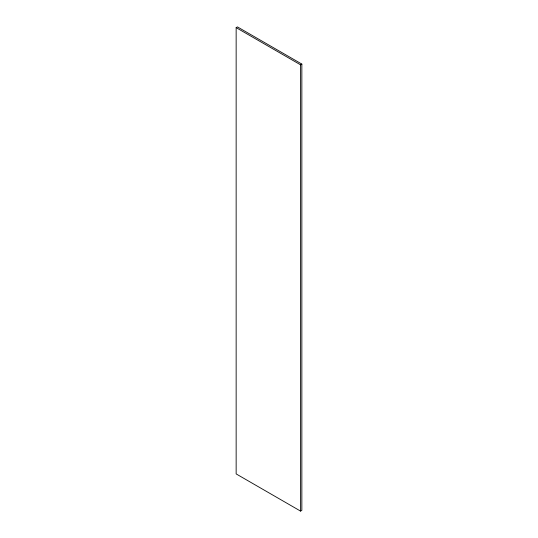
<?xml version="1.0" encoding="UTF-8"?>
<svg xmlns="http://www.w3.org/2000/svg" width="538" height="538" viewBox="0 0 538 538"><rect width="100%" height="100%" fill="white"/><g stroke="black" fill="none" stroke-linecap="round" stroke-linejoin="round"><path stroke-width="0.81" d="M236.148 27.646L237.44 26.9L301.852 64.089L301.852 510.354L300.56 511.1L236.148 473.911L236.148 27.646L300.56 64.829L301.852 64.089M300.56 64.829L300.56 511.1"/></g></svg>
